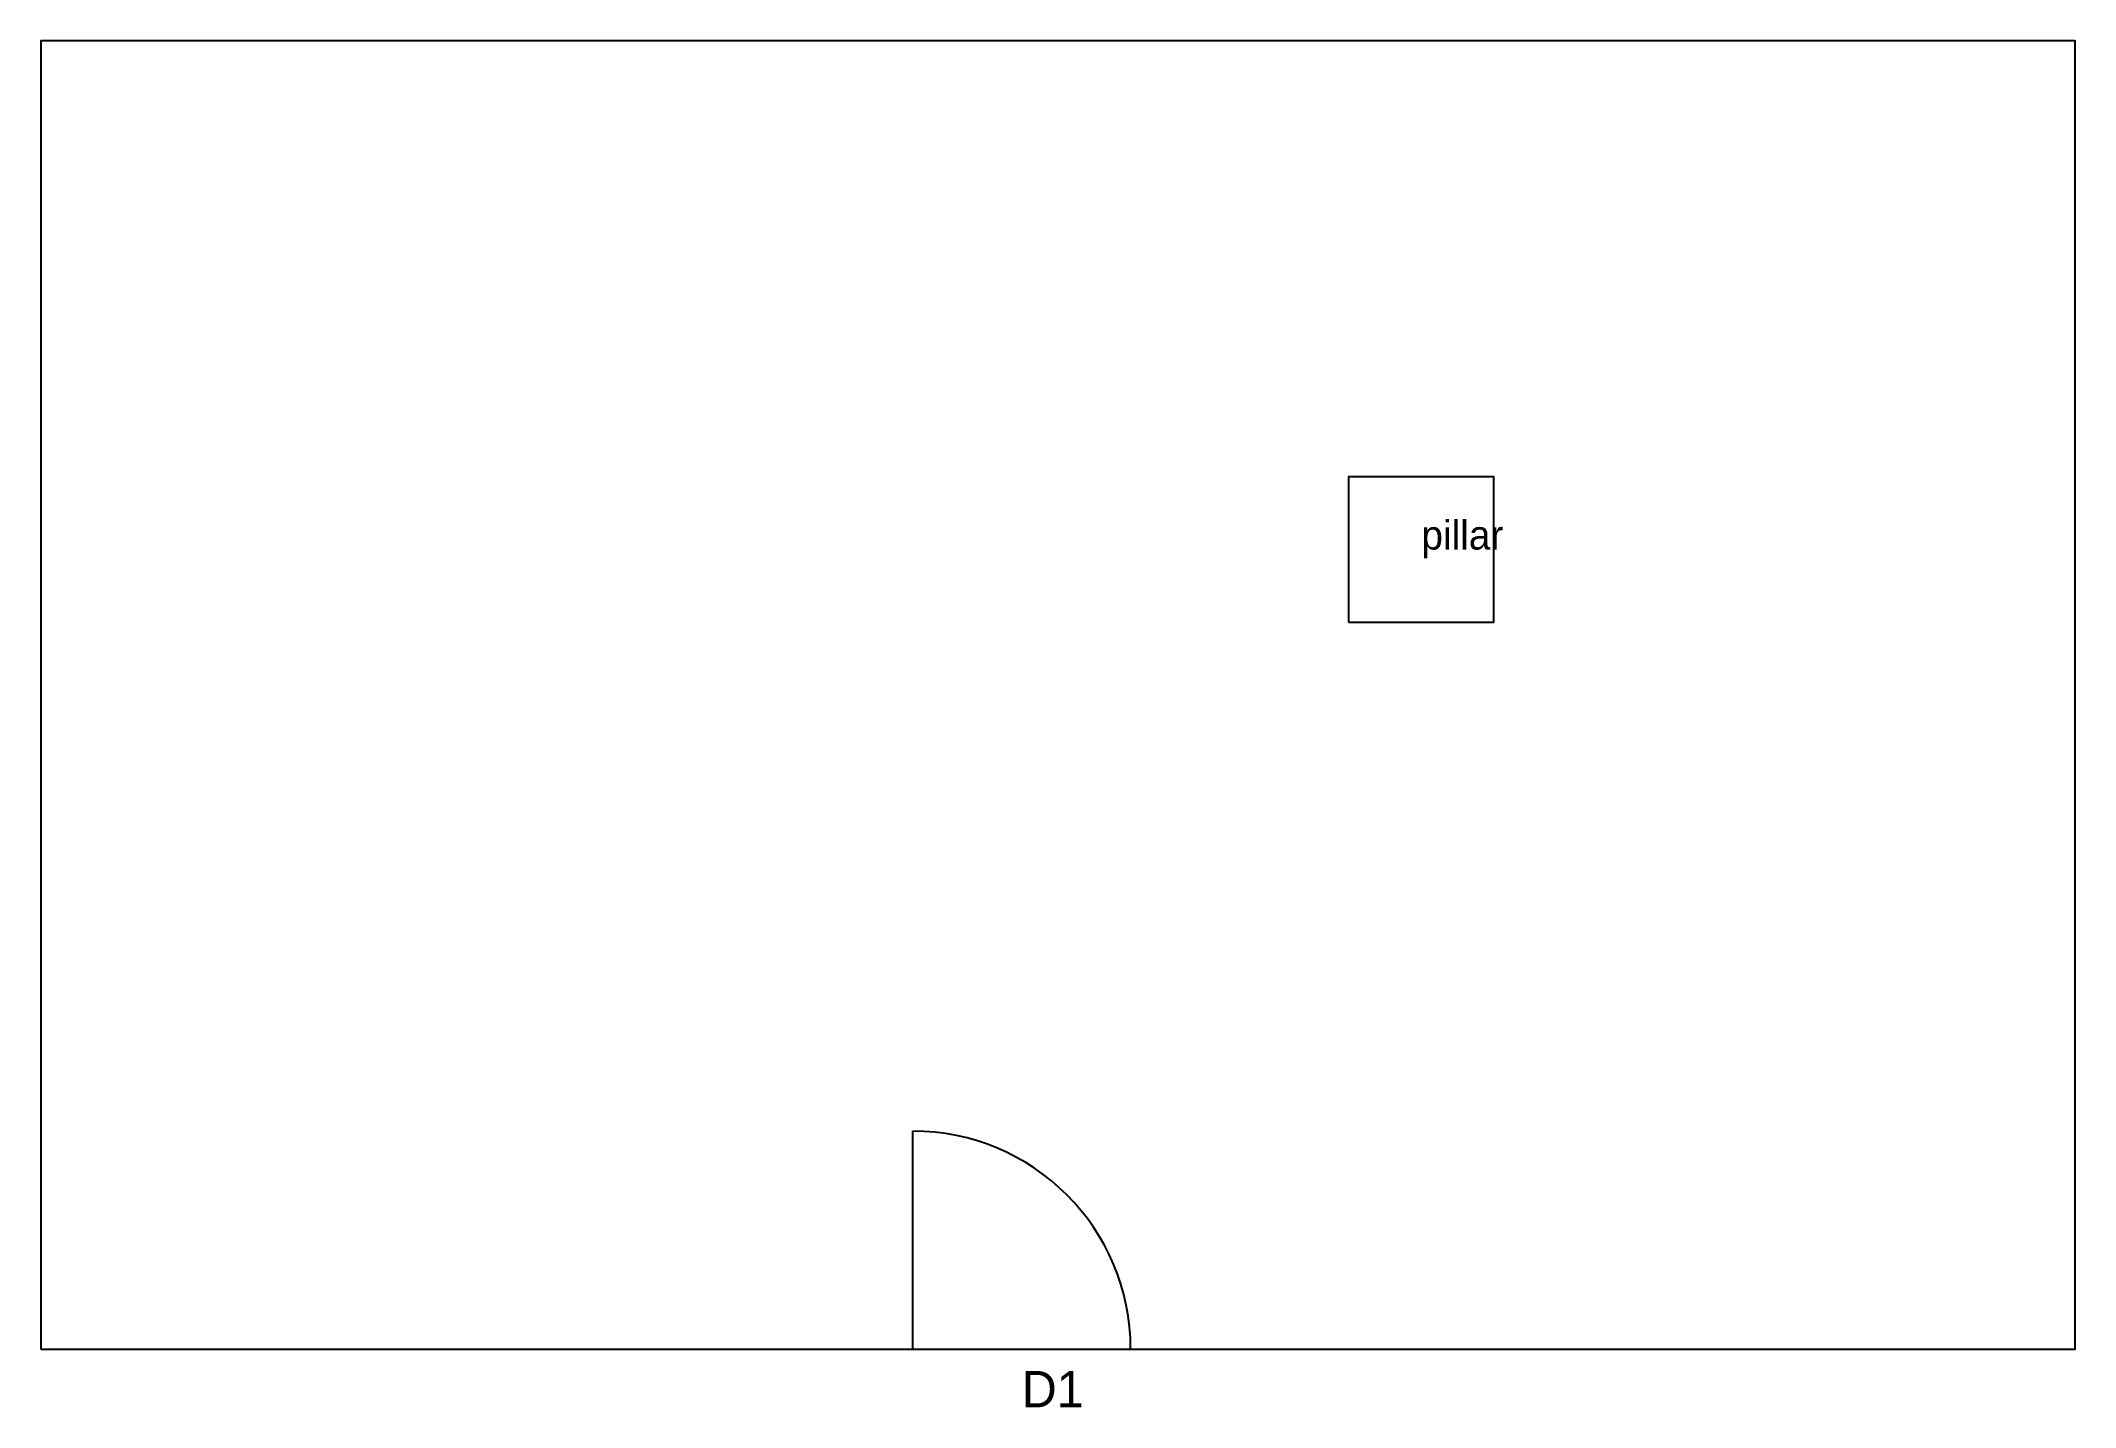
# Model space of a CAD drawing. Header units: millimetres. Extents: x 0 to 14000, y -400 to 9000.
import ezdxf

# ---------------------------------------------------------------- set-up
doc = ezdxf.new("R2010")
doc.units = ezdxf.units.MM
for name, color, linetype in [('CAMP_BOUNDARY', 7, 'Continuous'), ('DOORS', 30, 'Continuous'), ('OBSTACLES', 8, 'Continuous')]:
    doc.layers.add(name, color=color, linetype=linetype)

# ---------------------------------------------------------------- blocks, each defined once
blk = doc.blocks.new('DOOR_SWING')
blk.add_line((0, 0), (0, 1500))
blk.add_arc((0, 0), 1500, 0, 90)

msp = doc.modelspace()

# ---------------------------------------------------------------- linework, layer by layer
at = {"layer": 'CAMP_BOUNDARY'}
msp.add_lwpolyline([(0, 0), (14000, 0), (14000, 9000), (0, 9000)], close=True, dxfattribs=at)
at = {"layer": 'OBSTACLES'}
msp.add_lwpolyline([(9000, 5000), (10000, 5000), (10000, 6000), (9000, 6000)], close=True, dxfattribs=at)

# ---------------------------------------------------------------- block references
at = {"layer": 'DOORS'}
msp.add_blockref('DOOR_SWING', (6000, 0), dxfattribs=at)

# ---------------------------------------------------------------- texts
msp.add_text('D1', height=250, dxfattribs=at).set_placement((6750, -400))
at = {"layer": 'OBSTACLES'}
msp.add_text('pillar', height=200, dxfattribs=at).set_placement((9500, 5500))

doc.saveas('drawing.dxf')
